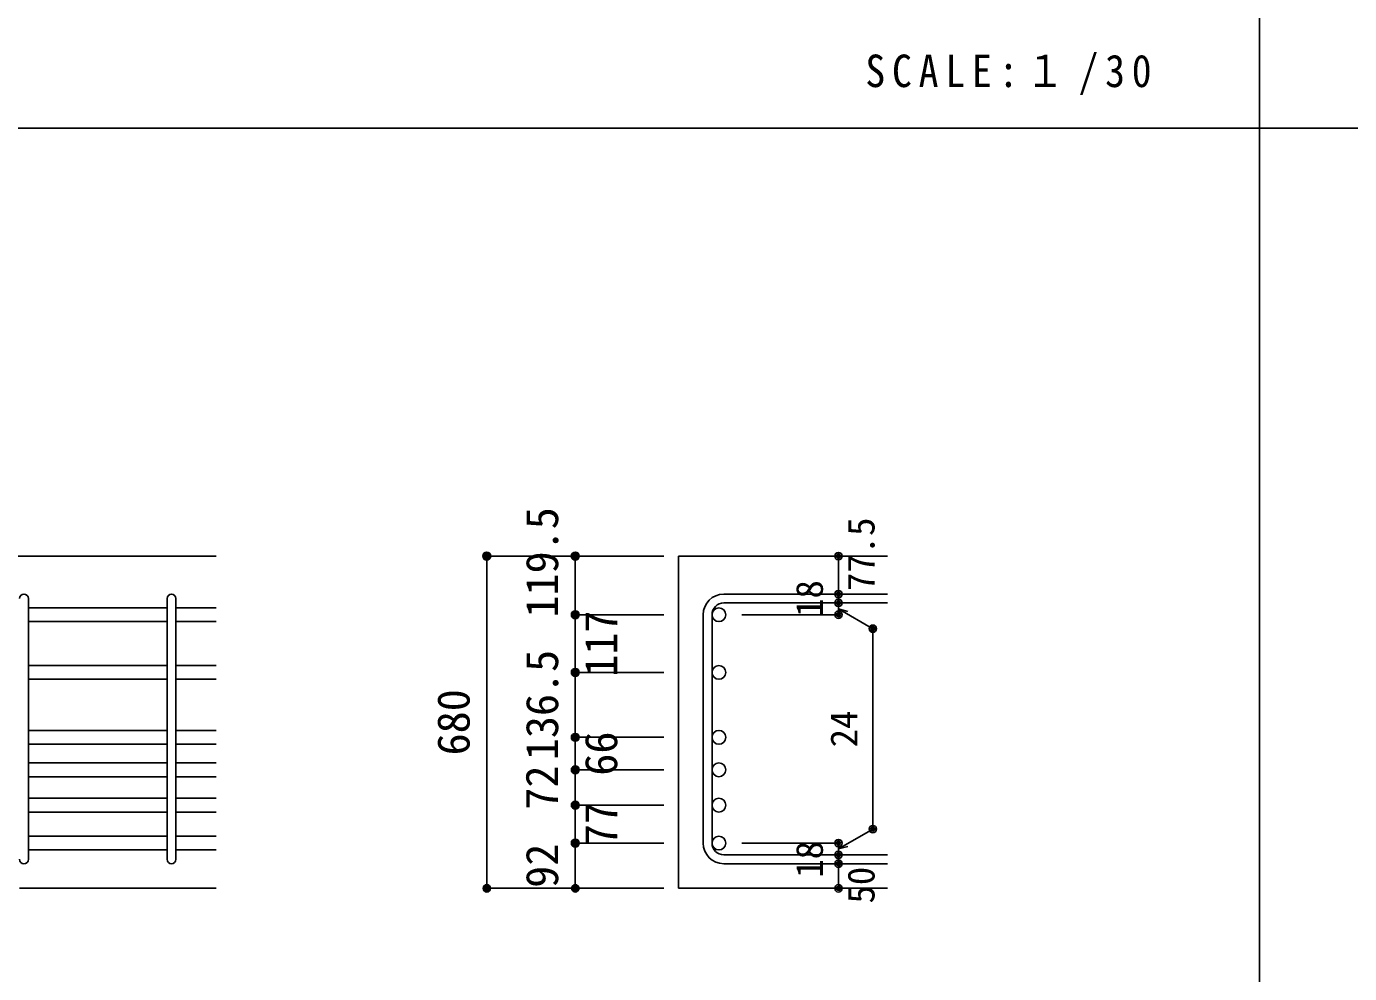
# Model space of a CAD drawing. Units: millimetres at full size, sheet at 1:30; details may follow other scales. Extents: x -5973 to 5954, y -4195 to 4201.
# Drawn here: x -3632 to -942, y -1941 to -15 of the extents above; entities that cross this region are included whole.
import ezdxf
from ezdxf.enums import TextEntityAlignment as Align

# ---------------------------------------------------------------- set-up
doc = ezdxf.new("R2010")
doc.units = ezdxf.units.MM
doc.header["$LTSCALE"] = 30
doc.header["$PDMODE"] = 32
doc.header["$PDSIZE"] = 15
for name, color, linetype in [('0-1_躯体線', 2, 'Continuous'), ('0-5_基礎梁筋', 7, 'Continuous'), ('0-6_スタラップ筋', 7, 'Continuous'), ('0-D_寸法', 4, 'Continuous'), ('6-7_文字', 7, 'Continuous'), ('F-0_枠', 6, 'Continuous')]:
    doc.layers.add(name, color=color, linetype=linetype)
doc.styles.add('ＭＳ ゴシック', font='')
doc.styles.get('ＭＳ ゴシック').set_extended_font_data('MS Gothic')

msp = doc.modelspace()

# ---------------------------------------------------------------- linework, layer by layer
at = {"layer": '0-1_躯体線'}
for p, q in [((-3245.8, -1092.16), (-4945.8, -1092.16)), ((-1880.8, -1092.16), (-2305.8, -1092.16)), ((-2305.8, -1092.16), (-2305.8, -1767.66)), ((-3645.8, -1767.66), (-3245.8, -1767.66)), ((-1880.8, -1767.66), (-2305.8, -1767.66))]:
    msp.add_line(p, q, dxfattribs=at)
at = {"layer": '0-5_基礎梁筋'}
for p, q in [((-3627.8, -1197.36), (-3345.8, -1197.36)), ((-3327.8, -1197.36), (-3245.8, -1197.36)), ((-3627.8, -1225.36), (-3345.8, -1225.36)), ((-3327.8, -1225.36), (-3245.8, -1225.36)), ((-3627.8, -1314.66), (-3345.8, -1314.66)), ((-3327.8, -1314.66), (-3245.8, -1314.66)), ((-3627.8, -1342.66), (-3345.8, -1342.66)), ((-3327.8, -1342.66), (-3245.8, -1342.66)), ((-3627.8, -1446.66), (-3345.8, -1446.66)), ((-3327.8, -1446.66), (-3245.8, -1446.66)), ((-3627.8, -1474.66), (-3345.8, -1474.66)), ((-3327.8, -1474.66), (-3245.8, -1474.66)), ((-3627.8, -1512.66), (-3345.8, -1512.66)), ((-3327.8, -1512.66), (-3245.8, -1512.66)), ((-3627.8, -1540.66), (-3345.8, -1540.66)), ((-3327.8, -1540.66), (-3245.8, -1540.66)), ((-3627.8, -1584.66), (-3345.8, -1584.66)), ((-3327.8, -1584.66), (-3245.8, -1584.66)), ((-3627.8, -1612.66), (-3345.8, -1612.66)), ((-3327.8, -1612.66), (-3245.8, -1612.66)), ((-3627.8, -1661.66), (-3345.8, -1661.66)), ((-3327.8, -1661.66), (-3245.8, -1661.66)), ((-3627.8, -1689.66), (-3345.8, -1689.66)), ((-3327.8, -1689.66), (-3245.8, -1689.66))]:
    msp.add_line(p, q, dxfattribs=at)
at = {"layer": '0-5_基礎梁筋', "color": 3}
for centre in [(-2223.8, -1211.36), (-2223.8, -1328.66), (-2223.8, -1460.66), (-2223.8, -1526.66), (-2223.8, -1598.66), (-2223.8, -1675.66)]:
    msp.add_circle(centre, 14, dxfattribs=at)
at = {"layer": '0-6_スタラップ筋'}
for p, q in [((-3627.8, -1178.36), (-3627.8, -1708.66)), ((-3345.8, -1708.66), (-3345.8, -1178.36)), ((-3327.8, -1178.36), (-3327.8, -1708.66)), ((-2213.8, -1169.36), (-1880.8, -1169.36)), ((-2213.8, -1187.36), (-1880.8, -1187.36)), ((-2255.8, -1211.36), (-2255.8, -1675.66)), ((-2237.8, -1211.36), (-2237.8, -1675.66)), ((-2213.8, -1699.66), (-1880.8, -1699.66)), ((-2213.8, -1717.66), (-1880.8, -1717.66))]:
    msp.add_line(p, q, dxfattribs=at)
for centre, radius, start, end in [((-3636.8, -1178.36), 9, 0, 180), ((-3336.8, -1178.36), 9, 0, 180), ((-2213.8, -1211.36), 42, 90, 180), ((-2213.8, -1211.36), 24, 90, 180), ((-2213.8, -1675.66), 42, 180, 270), ((-2213.8, -1675.66), 24, 180, 270), ((-3636.8, -1708.66), 9, 180, 0), ((-3336.8, -1708.66), 9, 180, 0)]:
    msp.add_arc(centre, radius, start, end, dxfattribs=at)
at = {"layer": '0-D_寸法'}
for p, q in [((-2695.8, -1092.16), (-2515.8, -1092.16)), ((-2695.8, -1092.16), (-2515.8, -1092.16)), ((-2695.8, -1767.66), (-2695.8, -1092.16)), ((-2515.8, -1092.16), (-2335.8, -1092.16)), ((-2515.8, -1092.16), (-2335.8, -1092.16)), ((-2515.8, -1211.36), (-2515.8, -1092.16)), ((-1980.8, -1169.36), (-1980.8, -1092.16)), ((-1980.8, -1092.16), (-1980.8, -1169.36)), ((-1980.8, -1187.36), (-1980.8, -1169.36)), ((-1980.8, -1187.36), (-1980.8, -1211.36)), ((-1980.8, -1199.36), (-1910.74, -1239.81)), ((-1980.8, -1199.36), (-1961.48, -1204.54)), ((-2515.8, -1211.36), (-2335.8, -1211.36)), ((-2515.8, -1211.36), (-2335.8, -1211.36)), ((-1980.8, -1211.36), (-2176.89, -1211.36)), ((-1910.74, -1239.81), (-1910.74, -1647.21)), ((-2515.8, -1328.66), (-2335.8, -1328.66)), ((-2515.8, -1328.66), (-2335.8, -1328.66)), ((-2515.8, -1460.66), (-2335.8, -1460.66)), ((-2515.8, -1460.66), (-2335.8, -1460.66)), ((-2515.8, -1526.66), (-2335.8, -1526.66)), ((-2515.8, -1598.66), (-2335.8, -1598.66)), ((-1980.8, -1687.66), (-1910.74, -1647.21)), ((-2515.8, -1675.66), (-2335.8, -1675.66)), ((-1980.8, -1675.66), (-2176.89, -1675.66)), ((-1980.8, -1699.66), (-1980.8, -1675.66)), ((-1980.8, -1687.66), (-1961.48, -1682.49)), ((-1980.8, -1717.66), (-1980.8, -1699.66)), ((-1980.8, -1767.66), (-1980.8, -1717.66)), ((-2695.8, -1767.66), (-2515.8, -1767.66)), ((-2515.8, -1767.66), (-2335.8, -1767.66))]:
    msp.add_line(p, q, dxfattribs=at)
for points in [[(-2515.8, -1211.36), (-2515.8, -1328.66), (-2515.8, -1460.66)], [(-2515.8, -1767.66), (-2515.8, -1675.66), (-2515.8, -1460.66)]]:
    msp.add_lwpolyline(points, dxfattribs=at)
for centre, radius in [((-2695.8, -1092.16), 8), ((-2695.8, -1092.16), 7.2), ((-2695.8, -1092.16), 6.4), ((-2695.8, -1092.16), 5.6), ((-2695.8, -1092.16), 4.8), ((-2695.8, -1092.16), 4), ((-2695.8, -1092.16), 3.2), ((-2695.8, -1092.16), 2.4), ((-2695.8, -1092.16), 1.6), ((-2695.8, -1092.16), 0.8), ((-2515.8, -1092.16), 8), ((-2515.8, -1092.16), 7.2), ((-2515.8, -1092.16), 6.4), ((-2515.8, -1092.16), 5.6), ((-2515.8, -1092.16), 4.8), ((-2515.8, -1092.16), 4), ((-2515.8, -1092.16), 3.2), ((-2515.8, -1092.16), 2.4), ((-2515.8, -1092.16), 1.6), ((-2515.8, -1092.16), 0.8), ((-1980.8, -1092.16), 4), ((-1980.8, -1092.16), 3.6), ((-1980.8, -1092.16), 3.2), ((-1980.8, -1092.16), 2.8), ((-1980.8, -1092.16), 2.4), ((-1980.8, -1092.16), 2), ((-1980.8, -1092.16), 1.6), ((-1980.8, -1092.16), 1.2), ((-1980.8, -1092.16), 0.8), ((-1980.8, -1092.16), 0.4), ((-1980.8, -1169.36), 4), ((-1980.8, -1187.36), 4), ((-1980.8, -1169.36), 3.6), ((-1980.8, -1169.36), 3.2), ((-1980.8, -1169.36), 2.8), ((-1980.8, -1169.36), 2.4), ((-1980.8, -1169.36), 2), ((-1980.8, -1169.36), 1.6), ((-1980.8, -1169.36), 1.2), ((-1980.8, -1169.36), 0.8), ((-1980.8, -1169.36), 0.4), ((-2515.8, -1211.36), 8), ((-2515.8, -1211.36), 7.2), ((-2515.8, -1211.36), 6.4), ((-2515.8, -1211.36), 5.6), ((-2515.8, -1211.36), 4.8), ((-2515.8, -1211.36), 4), ((-2515.8, -1211.36), 3.2), ((-2515.8, -1211.36), 2.4), ((-2515.8, -1211.36), 1.6), ((-1980.8, -1211.36), 4), ((-1980.8, -1187.36), 3.6), ((-1980.8, -1211.36), 3.6), ((-1980.8, -1187.36), 3.2), ((-1980.8, -1211.36), 3.2), ((-1980.8, -1187.36), 2.8), ((-1980.8, -1211.36), 2.8), ((-1980.8, -1187.36), 2.4), ((-1980.8, -1211.36), 2.4), ((-1980.8, -1187.36), 2), ((-1980.8, -1211.36), 2), ((-1980.8, -1187.36), 1.6), ((-1980.8, -1211.36), 1.6), ((-1980.8, -1187.36), 1.2), ((-1980.8, -1211.36), 1.2), ((-1980.8, -1187.36), 0.8), ((-1980.8, -1187.36), 0.4), ((-2515.8, -1211.36), 0.8), ((-1980.8, -1211.36), 0.8), ((-1980.8, -1211.36), 0.4), ((-1910.74, -1239.81), 4), ((-1910.74, -1239.81), 3.6), ((-1910.74, -1239.81), 3.2), ((-1910.74, -1239.81), 2.8), ((-1910.74, -1239.81), 2.4), ((-1910.74, -1239.81), 2), ((-1910.74, -1239.81), 1.6), ((-1910.74, -1239.81), 1.2), ((-1910.74, -1239.81), 0.8), ((-1910.74, -1239.81), 0.4), ((-2515.8, -1328.66), 8), ((-2515.8, -1328.66), 7.2), ((-2515.8, -1328.66), 6.4), ((-2515.8, -1328.66), 5.6), ((-2515.8, -1328.66), 4.8), ((-2515.8, -1328.66), 4), ((-2515.8, -1328.66), 3.2), ((-2515.8, -1328.66), 2.4), ((-2515.8, -1328.66), 1.6), ((-2515.8, -1328.66), 0.8), ((-2515.8, -1460.66), 8), ((-2515.8, -1460.66), 7.2), ((-2515.8, -1460.66), 6.4), ((-2515.8, -1460.66), 5.6), ((-2515.8, -1460.66), 4.8), ((-2515.8, -1460.66), 4), ((-2515.8, -1460.66), 3.2), ((-2515.8, -1460.66), 2.4), ((-2515.8, -1460.66), 1.6), ((-2515.8, -1460.66), 0.8), ((-2515.8, -1526.66), 8), ((-2515.8, -1526.66), 7.2), ((-2515.8, -1526.66), 6.4), ((-2515.8, -1526.66), 5.6), ((-2515.8, -1526.66), 4.8), ((-2515.8, -1526.66), 4), ((-2515.8, -1526.66), 3.2), ((-2515.8, -1526.66), 2.4), ((-2515.8, -1526.66), 1.6), ((-2515.8, -1526.66), 0.8), ((-2515.8, -1598.66), 8), ((-2515.8, -1598.66), 7.2), ((-2515.8, -1598.66), 6.4), ((-2515.8, -1598.66), 5.6), ((-2515.8, -1598.66), 4.8), ((-2515.8, -1598.66), 4), ((-2515.8, -1598.66), 3.2), ((-2515.8, -1598.66), 2.4), ((-2515.8, -1598.66), 1.6), ((-2515.8, -1598.66), 0.8), ((-2515.8, -1675.66), 8), ((-1910.74, -1647.21), 4), ((-1910.74, -1647.21), 3.6), ((-1910.74, -1647.21), 3.2), ((-1910.74, -1647.21), 2.8), ((-1910.74, -1647.21), 2.4), ((-1910.74, -1647.21), 2), ((-1910.74, -1647.21), 1.6), ((-1910.74, -1647.21), 1.2), ((-1910.74, -1647.21), 0.8), ((-1910.74, -1647.21), 0.4), ((-2515.8, -1675.66), 7.2), ((-2515.8, -1675.66), 6.4), ((-2515.8, -1675.66), 5.6), ((-2515.8, -1675.66), 4.8), ((-2515.8, -1675.66), 4), ((-2515.8, -1675.66), 3.2), ((-2515.8, -1675.66), 2.4), ((-2515.8, -1675.66), 1.6), ((-2515.8, -1675.66), 0.8), ((-1980.8, -1675.66), 4), ((-1980.8, -1675.66), 3.6), ((-1980.8, -1675.66), 3.2), ((-1980.8, -1675.66), 2.8), ((-1980.8, -1675.66), 2.4), ((-1980.8, -1675.66), 2), ((-1980.8, -1675.66), 1.6), ((-1980.8, -1675.66), 1.2), ((-1980.8, -1675.66), 0.8), ((-1980.8, -1675.66), 0.4), ((-1980.8, -1699.66), 4), ((-1980.8, -1717.66), 4), ((-1980.8, -1699.66), 3.6), ((-1980.8, -1717.66), 3.6), ((-1980.8, -1699.66), 3.2), ((-1980.8, -1717.66), 3.2), ((-1980.8, -1699.66), 2.8), ((-1980.8, -1717.66), 2.8), ((-1980.8, -1699.66), 2.4), ((-1980.8, -1717.66), 2.4), ((-1980.8, -1699.66), 2), ((-1980.8, -1717.66), 2), ((-1980.8, -1699.66), 1.6), ((-1980.8, -1717.66), 1.6), ((-1980.8, -1699.66), 1.2), ((-1980.8, -1717.66), 1.2), ((-1980.8, -1699.66), 0.8), ((-1980.8, -1717.66), 0.8), ((-1980.8, -1699.66), 0.4), ((-1980.8, -1717.66), 0.4), ((-2695.8, -1767.66), 7.2), ((-2695.8, -1767.66), 6.4), ((-2695.8, -1767.66), 5.6), ((-2695.8, -1767.66), 4.8), ((-2695.8, -1767.66), 4), ((-2695.8, -1767.66), 3.2), ((-2695.8, -1767.66), 2.4), ((-2695.8, -1767.66), 1.6), ((-2695.8, -1767.66), 0.8), ((-2515.8, -1767.66), 7.2), ((-2515.8, -1767.66), 6.4), ((-2515.8, -1767.66), 5.6), ((-2515.8, -1767.66), 4.8), ((-2515.8, -1767.66), 4), ((-2515.8, -1767.66), 3.2), ((-2515.8, -1767.66), 2.4), ((-2515.8, -1767.66), 1.6), ((-2515.8, -1767.66), 0.8), ((-1980.8, -1767.66), 4), ((-1980.8, -1767.66), 3.6), ((-1980.8, -1767.66), 3.2), ((-1980.8, -1767.66), 2.8), ((-1980.8, -1767.66), 2.4), ((-1980.8, -1767.66), 2), ((-1980.8, -1767.66), 1.6), ((-1980.8, -1767.66), 1.2), ((-1980.8, -1767.66), 0.8), ((-1980.8, -1767.66), 0.4)]:
    msp.add_circle(centre, radius, dxfattribs=at)
at = {"layer": '0-D_寸法', "color": 7}
for p in [(-2695.8, -1092.16), (-2695.8, -1092.16), (-2515.8, -1092.16), (-1980.8, -1092.16), (-1980.8, -1169.36), (-1980.8, -1187.36), (-2515.8, -1211.36), (-1980.8, -1211.36), (-1910.74, -1239.81), (-2515.8, -1328.66), (-2515.8, -1460.66), (-2515.8, -1526.66), (-2515.8, -1526.66), (-2515.8, -1598.66), (-2515.8, -1598.66), (-1910.74, -1647.21), (-2515.8, -1675.66), (-2515.8, -1675.66), (-1980.8, -1675.66), (-1980.8, -1675.66), (-1980.8, -1699.66), (-1980.8, -1717.66), (-2695.8, -1767.66), (-2695.8, -1767.66), (-2515.8, -1767.66), (-1980.8, -1767.66)]:
    msp.add_point(p, dxfattribs=at)
at = {"layer": 'F-0_枠', "color": 2}
for p, q in [((-1124.64, 4201.15), (-1124.64, -4195.24)), ((-5972.88, -222.05), (3723.6, -222.05))]:
    msp.add_line(p, q, dxfattribs=at)

# ---------------------------------------------------------------- texts
at = {"layer": '0-D_寸法', "style": 'ＭＳ ゴシック'}
for s, height, p in [('119.5', 65.98, (-2530.8, -1217.13)), ('77.5', 54.99, (-1890.8, -1163.36)), ('18', 54.99, (-1995.8, -1215.86)), ('117', 65.98, (-2410.8, -1337.51)), ('136.5', 65.98, (-2530.8, -1507.16)), ('680', 65.98, (-2710.8, -1497.41)), ('24', 54.99, (-1925.74, -1481.01)), ('66', 65.98, (-2410.8, -1538.66)), ('72', 65.98, (-2531.31, -1607.7)), ('77', 65.98, (-2410.84, -1681.92)), ('92', 65.98, (-2530.8, -1766.66)), ('18', 54.99, (-1995.8, -1746.16)), ('50', 54.99, (-1890.8, -1798.66))]:
    msp.add_text(s, height=height, rotation=90, dxfattribs=at).set_placement(p, align=Align.BOTTOM_LEFT)
at = {"layer": '6-7_文字', "color": 2, "insert": (-1925.98, -154.55), "char_height": 65.98, "attachment_point": 7, "style": 'ＭＳ ゴシック'}
msp.add_mtext('\\T1.34;\\W0.9;SCALE:１/30', dxfattribs=at)

doc.saveas('drawing.dxf')
